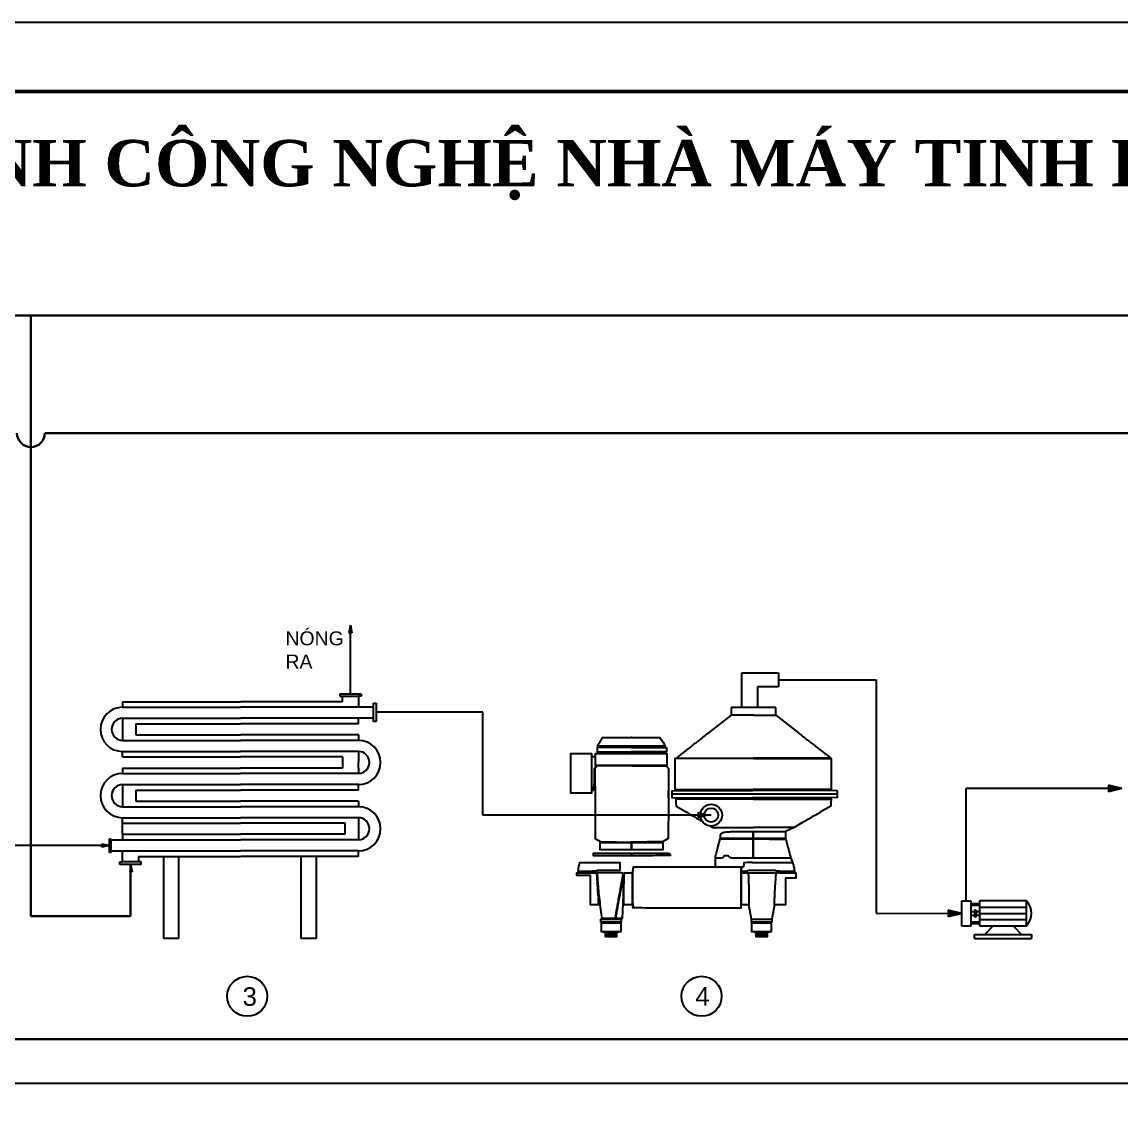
# Model space of a CAD drawing. Header units: inches. Extents: x 102447 to 288095, y 37526 to 105682.
# Drawn here: x 109581 to 111951, y 94553 to 96887 of the extents above; entities that cross this region are included whole.
import ezdxf

# ---------------------------------------------------------------- set-up
doc = ezdxf.new("R2010")
doc.units = ezdxf.units.IN
doc.header["$LTSCALE"] = 200
doc.header["$MEASUREMENT"] = 0
doc.linetypes.add('CENTER', pattern=[17.5, 13, -1.5, 1.5, -1.5])
for name, color, linetype, lineweight in [('chinh', 7, 'Continuous', 50), ('DAMPER', 211, 'CENTER', 35), ('HOI DOT', 1, 'Continuous', 30), ('NUOC CAP', 4, 'Continuous', 30), ('NUOC NGUNG', 3, 'Continuous', 30)]:
    doc.layers.add(name, color=color, linetype=linetype, lineweight=lineweight)
doc.styles.add('HY', font='VHAVAN.TTF')
doc.styles.get("Standard").update_dxf_attribs({"font": 'Font - TrueType - Arial.ttf'})

msp = doc.modelspace()

# ---------------------------------------------------------------- hatches: boundary and pattern name
h = msp.add_hatch(color=256)
h.dxf.hatch_style = 1
h.paths.add_polyline_path([(110288.7, 95586.7), (110288.7, 95570.4), (110285.4, 95570.4)])
h.paths.add_polyline_path([(110292.1, 95570.4), (110288.7, 95570.4), (110288.7, 95586.7)])
h = msp.add_hatch(color=256)
h.dxf.hatch_style = 1
h.paths.add_polyline_path([(111950.9, 95234.8), (111921.6, 95234.8), (111921.6, 95227.6)])
h.paths.add_polyline_path([(111921.6, 95242.1), (111921.6, 95234.8), (111950.9, 95234.8)])
h = msp.add_hatch(color=256)
h.dxf.hatch_style = 1
h.paths.add_polyline_path([(111065.7, 95177.6), (111036.3, 95177.6), (111036.3, 95170.4)])
h.paths.add_polyline_path([(111036.3, 95184.9), (111036.3, 95177.6), (111065.7, 95177.6)])
h = msp.add_hatch(color=256)
h.dxf.hatch_style = 1
h.paths.add_polyline_path([(109769.4, 95111.8), (109753.1, 95111.8), (109753.1, 95108.5)])
h.paths.add_polyline_path([(109753.1, 95115.2), (109753.1, 95111.8), (109769.4, 95111.8)])
h = msp.add_hatch(color=256)
h.dxf.hatch_style = 1
h.paths.add_polyline_path([(109815.2, 95071.4), (109815.2, 95055.2), (109811.8, 95055.2)])
h.paths.add_polyline_path([(109818.5, 95055.2), (109815.2, 95055.2), (109815.2, 95071.4)])
h = msp.add_hatch(color=256)
h.dxf.hatch_style = 1
h.paths.add_polyline_path([(111605.7, 94965.6), (111576.4, 94965.6), (111576.4, 94958.4)])
h.paths.add_polyline_path([(111576.4, 94972.9), (111576.4, 94965.6), (111605.7, 94965.6)])

# ---------------------------------------------------------------- linework, layer by layer
for p, q in [((106179.9, 96886.5), (114989.9, 96886.5)), ((110288.7, 95586.7), (110285.4, 95570.4)), ((110288.7, 95439), (110288.7, 95586.7)), ((110288.7, 95586.7), (110292.1, 95570.4)), ((110285.4, 95570.4), (110288.7, 95570.4)), ((110292.1, 95570.4), (110288.7, 95570.4)), ((111132.1, 95409.2), (111132.1, 95484.3)), ((111132.1, 95484.3), (111211, 95484.3)), ((111211, 95484.3), (111211, 95453.7)), ((111211, 95453.7), (111165.7, 95453.7)), ((111165.7, 95453.7), (111165.7, 95409.2)), ((111211, 95469), (111421.4, 95469)), ((111421.4, 95469), (111421.4, 94966.3)), ((110265.8, 95439), (110311.7, 95439)), ((110265.8, 95439), (110265.8, 95433.6)), ((110265.8, 95433.6), (110306, 95433.6)), ((110271.5, 95421.7), (110271.5, 95433.6)), ((110306, 95433.6), (110306, 95409.8)), ((110311.7, 95433.6), (110306, 95433.6)), ((110311.7, 95439), (110311.7, 95433.6)), ((109797.9, 95421.7), (110052, 95421.7)), ((109797.9, 95421.7), (109797.9, 95409.8)), ((109797.9, 95409.8), (110052, 95409.8)), ((110271.5, 95421.7), (110052, 95421.7)), ((110338.5, 95409.8), (110052, 95409.8)), ((110338.5, 95409.8), (110338.5, 95418.8)), ((110338.5, 95418.8), (110344.3, 95418.8)), ((110338.5, 95379.4), (110338.5, 95409.8)), ((110344.3, 95418.8), (110344.3, 95379.4)), ((111205, 95409.2), (111109, 95409.2)), ((111109, 95409.2), (111109, 95392.9)), ((111205, 95392.9), (111205, 95409.2)), ((109797.9, 95386.1), (110052, 95386.1)), ((109797.9, 95386.1), (109797.9, 95338.5)), ((110338.5, 95386.1), (110052, 95386.1)), ((110306, 95374.2), (110306, 95386.1)), ((110573.9, 95399.1), (110344.3, 95399.1)), ((110573.9, 95177.5), (110573.9, 95399.1)), ((109826.5, 95374.2), (110052, 95374.2)), ((109826.5, 95374.2), (109826.5, 95350.3)), ((110306, 95374.2), (110052.3, 95374.2)), ((110344.3, 95379.4), (110338.5, 95379.4)), ((109797.9, 95338.5), (110052, 95338.5)), ((109826.5, 95350.4), (110052, 95350.4)), ((110306, 95350.4), (110052, 95350.4)), ((110306, 95338.5), (110052, 95338.5)), ((110306, 95350.4), (110306, 95338.5)), ((109797.9, 95314.7), (110052, 95314.7)), ((109797.9, 95302.8), (109797.9, 95314.7)), ((110306, 95314.7), (110052, 95314.7)), ((110306, 95314.7), (110306, 95290.9)), ((109797.9, 95302.8), (110051.6, 95302.8)), ((110271.5, 95302.8), (110052, 95302.8)), ((110271.5, 95302.8), (110271.5, 95279)), ((110306, 95279), (110306, 95290.9)), ((111157, 95299.2), (111155.9, 95299.2)), ((109797.9, 95279), (110052, 95279)), ((109797.9, 95279), (109797.9, 95267.1)), ((109797.9, 95267.1), (110052, 95267.1)), ((110271.5, 95279), (110052, 95279)), ((110306, 95267.1), (110052, 95267.1)), ((110306, 95279), (110306, 95267.1)), ((109797.9, 95243.3), (110052, 95243.3)), ((109797.9, 95243.3), (109797.9, 95195.7)), ((110306, 95243.3), (110052, 95243.3)), ((110306, 95231.4), (110306, 95243.3)), ((111950.9, 95234.8), (111921.6, 95242.1)), ((111921.6, 95242.1), (111921.6, 95227.6)), ((109826.5, 95231.5), (110052, 95231.4)), ((109826.5, 95231.4), (109826.5, 95207.6)), ((110306, 95231.4), (110052.3, 95231.4)), ((110973.8, 95214.8), (110973.8, 95229.7)), ((110973.8, 95229.7), (110973.8, 95229.7)), ((110981.2, 95229.7), (111155.9, 95230.2)), ((110981.2, 95229.7), (110981.2, 95214.8)), ((111338, 95222.3), (110981.2, 95222.3)), ((110981.2, 95214.8), (111155.9, 95215.6)), ((111338, 95229.7), (111155.9, 95230.2)), ((111338, 95214.8), (111155.9, 95215.6)), ((111338, 95214.8), (111338, 95229.7)), ((111615.5, 94993), (111615.5, 95234.8)), ((111950.9, 95234.8), (111615.5, 95234.8)), ((111950.9, 95234.8), (111921.6, 95227.6)), ((109797.9, 95195.7), (110052, 95195.7)), ((109826.5, 95207.6), (110052, 95207.6)), ((110306, 95207.6), (110052, 95207.6)), ((110306, 95195.7), (110052, 95195.7)), ((110306, 95207.6), (110306, 95195.7)), ((111039.5, 95212.2), (111022.4, 95212.2)), ((109797.9, 95171.9), (110052, 95171.9)), ((109797.9, 95160), (109797.9, 95171.9)), ((110306, 95171.9), (110052, 95171.9)), ((110306, 95171.9), (110306, 95124.3)), ((111065.8, 95177.5), (110573.9, 95177.5)), ((109797.9, 95160), (110051.6, 95160)), ((109797.9, 95136.2), (109797.9, 95160)), ((110277.4, 95160), (110052, 95160)), ((110277.4, 95136.2), (110277.4, 95160)), ((111244.8, 95151.1), (111225.9, 95142.1)), ((109769.4, 95097.3), (109769.4, 95126.4)), ((109769.4, 95126.4), (109772.3, 95126.4)), ((109772.3, 95126.4), (109772.3, 95100.5)), ((109772.3, 95124.3), (110052, 95124.3)), ((109797.9, 95136.2), (110052, 95136.2)), ((109797.9, 95136.2), (109797.9, 95124.3)), ((110277.4, 95136.2), (110052, 95136.2)), ((110306, 95124.3), (110052, 95124.3)), ((109753.1, 95111.8), (109172.4, 95111.8)), ((109769.4, 95111.8), (109753.1, 95115.2)), ((109753.1, 95115.2), (109753.1, 95111.8)), ((109769.4, 95111.8), (109753.1, 95108.5)), ((109753.1, 95108.5), (109753.1, 95111.8)), ((109772.3, 95097.3), (109769.4, 95097.3)), ((109772.3, 95100.5), (110052, 95100.5)), ((109772.3, 95100.5), (109772.3, 95097.3)), ((109797.9, 95088.6), (109797.9, 95100.5)), ((110306, 95100.5), (110052, 95100.5)), ((110306, 95088.6), (110306, 95100.5)), ((109792.2, 95071.4), (109792.2, 95076.7)), ((109792.2, 95076.7), (109797.9, 95076.7)), ((109797.9, 95076.7), (109797.9, 95088.6)), ((109838.1, 95076.7), (109797.9, 95076.7)), ((109832.4, 95088.6), (110051.6, 95088.6)), ((109832.4, 95088.6), (109832.4, 95076.7)), ((109838.1, 95071.4), (109838.1, 95076.7)), ((109887, 94911.4), (109887, 95088.6)), ((109918.7, 95088.6), (109918.7, 94911.4)), ((110306, 95088.6), (110052.3, 95088.6)), ((110182.9, 94911.4), (110182.9, 95088.6)), ((110214.6, 95088.6), (110214.6, 94911.4)), ((111074.8, 95086.1), (111074.8, 95066.4)), ((111237.4, 95084.5), (111241.4, 95075.4)), ((109838.1, 95071.4), (109792.2, 95071.4)), ((109815.2, 95071.4), (109818.5, 95055.2)), ((109818.5, 95055.2), (109815.2, 95055.2)), ((111145.4, 95052.8), (111205.9, 95052.8)), ((111152.5, 94953.4), (111146.8, 94983.9)), ((111202.2, 94983.9), (111196.6, 94953.4)), ((111605.7, 94938.2), (111605.7, 94993)), ((111605.7, 94993), (111625.3, 94993)), ((111625.3, 94993), (111625.3, 94938.2)), ((111625.3, 94987.4), (111645, 94987.4)), ((111625.3, 94983.8), (111645, 94983.8)), ((111645, 94938.4), (111645, 94993.2)), ((111645, 94993.2), (111744.6, 94993.2)), ((111645, 94945.7), (111645, 94985.8)), ((111645, 94952.1), (111645, 94979.4)), ((111645, 94979.4), (111744.6, 94979.4)), ((111744.6, 94993.2), (111744.6, 94938.4)), ((111744.6, 94979.4), (111744.6, 94952.1)), ((111421.4, 94966.3), (111605.7, 94965.6)), ((111605.7, 94965.6), (111576.4, 94972.9)), ((111576.4, 94972.9), (111576.4, 94958.4)), ((111605.7, 94965.6), (111576.4, 94958.4)), ((111625.3, 94970.1), (111633.3, 94970.1)), ((111633.3, 94961.3), (111625.3, 94961.3)), ((111635.1, 94973), (111633.3, 94973)), ((111633.3, 94973), (111633.3, 94961.3)), ((111633.3, 94958.4), (111633.3, 94961.3)), ((111635.1, 94958.4), (111633.3, 94958.4)), ((111635.1, 94973), (111635.1, 94961.3)), ((111635.1, 94973), (111637, 94973)), ((111635.1, 94961.3), (111635.1, 94958.4)), ((111635.1, 94958.4), (111637, 94958.4)), ((111637, 94973), (111637, 94961.3)), ((111637, 94970.1), (111645, 94970.1)), ((111645, 94961.3), (111637, 94961.3)), ((111637, 94958.4), (111637, 94961.3)), ((111645, 94955.3), (111645, 94976.2)), ((111645, 94965.8), (111744.6, 94965.8)), ((111744.6, 94976.2), (111744.6, 94955.3)), ((111625.3, 94938.2), (111605.7, 94938.2)), ((111625.3, 94947.7), (111645, 94947.7)), ((111625.3, 94944.1), (111645, 94944.1)), ((111744.6, 94952.1), (111645, 94952.1)), ((111744.6, 94938.4), (111645, 94938.4)), ((111672.4, 94938.4), (111655.5, 94920.4)), ((111717.2, 94938.4), (111734.1, 94920.4)), ((109918.7, 94911.4), (109887, 94911.4)), ((110214.6, 94911.4), (110182.9, 94911.4)), ((111633.5, 94911.4), (111633.5, 94920.4)), ((111633.5, 94920.4), (111756.1, 94920.4)), ((111633.5, 94911.4), (111756.1, 94911.4)), ((111756.1, 94920.4), (111756.1, 94911.4)), ((114441.7, 94598.9), (106746.6, 94598.9))]:
    msp.add_line(p, q)
at = {"linetype": 'ByBlock'}
for p, q in [((111157, 95393), (111155.9, 95393)), ((110895, 95344.4), (110893.7, 95344.4)), ((110894.8, 95326.3), (110893.6, 95326.3)), ((110894.8, 95322.9), (110893.7, 95322.9)), ((110894.8, 95313.9), (110893.7, 95313.9)), ((110894.9, 95310.5), (110893.7, 95310.5)), ((110894.8, 95284.5), (110893.6, 95284.5)), ((110894.9, 95283.4), (110893.7, 95283.4)), ((110894.8, 95119.5), (110893.5, 95119.5)), ((110894.8, 95102.6), (110893.7, 95102.6))]:
    msp.add_line(p, q, dxfattribs=at)
for points in [[(111157, 95393), (111133, 95392.9), (111109, 95392.9), (111060.3, 95354.8, -0.000055), (111040.8, 95339.6, -0.000068), (111022.8, 95325.5, -0.000055), (111007.6, 95313.6, -0.000515), (111001, 95308.5), (110990.5, 95300.3), (111073.8, 95300.3), (111157, 95300.3)], [(111157, 95393), (111181, 95392.9), (111205, 95392.9), (111253.7, 95354.8, 0.000055), (111273.2, 95339.6, 0.000068), (111291.2, 95325.5, 0.000055), (111306.4, 95313.6, 0.000515), (111313, 95308.5), (111323.5, 95300.3), (111240.2, 95300.3), (111157, 95300.3)], [(110893.6, 95326.3), (110857.4, 95326.3), (110821.2, 95326.3), (110823.4, 95330, -0.000875), (110824.4, 95331.8, -0.000371), (110825.9, 95334.1, -0.000367), (110827.4, 95336.7, -0.000481), (110828.8, 95339), (110832.1, 95344.4), (110862.9, 95344.4), (110893.7, 95344.4)], [(111157, 95212.2), (111073.3, 95212.2), (110989.7, 95212.2), (110990, 95204.6), (110990.3, 95197), (111013.5, 95183.5, -0.000072), (111023.5, 95177.7, -0.000054), (111034.6, 95171.2, -0.000054), (111045.1, 95165.2, -0.000015), (111046, 95164.6, -0.000015)], [(111157, 95212.2), (111240.7, 95212.2), (111324.3, 95212.2), (111324, 95204.6), (111323.7, 95197), (111300.5, 95183.5, 0.000072), (111290.5, 95177.7, 0.000054), (111279.4, 95171.2, 0.000054), (111268.9, 95165.2, 0.000124), (111261.1, 95160.6), (111244.8, 95151.1), (111200.9, 95151.1), (111157, 95151.1)]]:
    msp.add_lwpolyline(points, format="xyb")
for points in [[(110895, 95344.4), (110925.3, 95344.4), (110955.6, 95344.4), (110961.4, 95335.3), (110967.1, 95326.3), (110931, 95326.3), (110894.8, 95326.3)], [(110893.6, 95284.5), (110855.2, 95284.5), (110816.9, 95284.5), (110816.9, 95297.5), (110816.9, 95310.5), (110855.3, 95310.5), (110893.7, 95310.5)], [(110894.8, 95322.9), (110857.5, 95322.9), (110820.3, 95322.9), (110820.3, 95318.4), (110820.3, 95313.9), (110857.5, 95313.9), (110894.8, 95313.9)], [(110894.8, 95322.9), (110932.1, 95322.9), (110969.4, 95322.9), (110969.4, 95318.4), (110969.4, 95313.9), (110932.1, 95313.9), (110894.8, 95313.9)], [(110894.9, 95310.5), (110932.7, 95310.5), (110970.5, 95310.5), (110970.5, 95297.5), (110970.5, 95284.5), (110932.7, 95284.5), (110894.8, 95284.5)], [(111154.8, 95299.2), (111071.1, 95299.2), (110987.5, 95299.2), (110987.5, 95265.8), (110987.5, 95232.5), (111071.1, 95232.5), (111155.9, 95232.5)], [(111157, 95299.2), (111240.6, 95299.2), (111324.2, 95299.2), (111324.2, 95265.8), (111324.2, 95232.5), (111240.6, 95232.5), (111155.9, 95232.5)], [(110894.7, 95283.4), (110857.6, 95283.4), (110820.6, 95283.4), (110818.1, 95280.7), (110815.6, 95278.1), (110815.9, 95202.6), (110816.2, 95127), (110822.4, 95123.3), (110828.6, 95119.6), (110861.7, 95119.6), (110894.7, 95119.5)], [(110894.9, 95283.4), (110932, 95283.4), (110969, 95283.4), (110971.5, 95280.7), (110974, 95278.1), (110973.7, 95202.6), (110973.4, 95127), (110967.2, 95123.3), (110960.9, 95119.6), (110927.9, 95119.6), (110894.8, 95119.5)], [(111064.3, 95154), (111069.2, 95151.1), (111113.1, 95151.1), (111157, 95151.1)]]:
    msp.add_lwpolyline(points)
for points in [[(110807.8, 95267.5), (110807.8, 95224.6), (110785.8, 95224.6), (110763.8, 95224.6), (110763.8, 95267.5), (110763.8, 95310.5), (110785.8, 95310.5), (110807.8, 95310.5)], [(111225.9, 95134.8), (111225.9, 95127.4), (111191.5, 95127.4), (111157, 95127.4), (111157, 95134.8), (111157, 95142.1), (111191.5, 95142.1), (111225.9, 95142.1)], [(110893.7, 95110.5), (110893.7, 95102.6), (110860.4, 95102.6), (110827, 95102.6), (110827, 95110.5), (110827, 95118.4), (110860.4, 95118.4), (110893.7, 95118.4)], [(110961.5, 95110.5), (110961.5, 95102.6), (110928.2, 95102.6), (110894.8, 95102.6), (110894.8, 95110.5), (110894.8, 95118.4), (110928.2, 95118.4), (110961.5, 95118.4)], [(110893.7, 95093), (110893.7, 95090.1), (110853, 95090.1), (110812.3, 95090.1), (110812.3, 95093), (110812.3, 95095.8), (110853, 95095.8), (110893.7, 95095.8)], [(110872.2, 94950), (110872.2, 94946.6), (110850.2, 94946.6), (110828.2, 94946.6), (110828.2, 94950), (110828.2, 94953.4), (110850.2, 94953.4), (110872.2, 94953.4)], [(110871.1, 94935.9), (110871.1, 94926.3), (110850.2, 94926.3), (110829.3, 94926.3), (110829.3, 94935.9), (110829.3, 94945.5), (110850.2, 94945.5), (110871.1, 94945.5)], [(111196.6, 94950), (111196.6, 94946.6), (111174.5, 94946.6), (111152.5, 94946.6), (111152.5, 94950), (111152.5, 94953.4), (111174.5, 94953.4), (111196.6, 94953.4)], [(111195.4, 94935.9), (111195.4, 94926.3), (111174.5, 94926.3), (111153.6, 94926.3), (111153.6, 94935.9), (111153.6, 94945.5), (111174.5, 94945.5), (111195.4, 94945.5)], [(110862.1, 94917.8), (110862.1, 94915), (110850.2, 94915), (110838.3, 94915), (110838.3, 94917.8), (110838.3, 94920.6), (110850.2, 94920.6), (110862.1, 94920.6)], [(111186.4, 94917.8), (111186.4, 94915), (111174.5, 94915), (111162.7, 94915), (111162.7, 94917.8), (111162.7, 94920.6), (111174.5, 94920.6), (111186.4, 94920.6)]]:
    msp.add_lwpolyline(points, close=True)
for points in [[(110815.7, 95293.5, 0.007703), (110815.8, 95288.9, 0.024739), (110816.1, 95285.8, 0.032854), (110816.4, 95283.8, 0.339645), (110817.1, 95283.4, -0.364833), (110817.3, 95283.1, -0.145853), (110817.3, 95282.6, -0.061154), (110816.8, 95281.8, -0.025514), (110815.9, 95280.7, 0.105742), (110814.5, 95278.4, 0.060204), (110813.8, 95275.2, 0.021307), (110813.5, 95269.3, 0.001761), (110813.5, 95254.2, -0.001442), (110813.4, 95238.8, -0.022093), (110813.2, 95233.5, -0.083404), (110812.5, 95231.1, -0.294014), (110811.2, 95230.2, -0.343102), (110809.9, 95231.3, -0.046852), (110809.3, 95235.1, -0.014494), (110809, 95243.1, -0.000872), (110809, 95267), (110809, 95303.7), (110812.3, 95303.7), (110815.7, 95303.7)], [(111155.9, 95105.4), (111155.9, 95084.4), (111130.7, 95084.7, -0.00139), (111114.2, 95085, -0.022588), (111108.7, 95085.3, -0.080111), (111105.9, 95086.1, -0.184453), (111104.5, 95087.6, 0.07584), (111103.6, 95088.9, 0.11993), (111102.6, 95089.7, 0.076779), (111100.9, 95090, 0.017658), (111098.1, 95090.1, 0.013916), (111095, 95090, 0.091815), (111093.6, 95089.7, 0.172124), (111092.8, 95088.9, 0.081684), (111092.4, 95087.6, -0.119939), (111091.8, 95086.2, -0.164278), (111090.7, 95085.4, -0.06005), (111088.5, 95085, -0.005922), (111083.1, 95084.7, -0.003757), (111077.3, 95084.5, -0.072608), (111075.5, 95084.8, -0.295347), (111074.8, 95085.5, -0.101253), (111074.9, 95087, -0.001875), (111075.3, 95088.7, -0.000104), (111076.8, 95094.2, -0.000161), (111078.5, 95100.7, -0.000118), (111080.4, 95107.9), (111085.2, 95126.3), (111120.6, 95126.3), (111155.9, 95126.3)], [(111155.9, 95134.8), (111155.9, 95127.4), (111120.8, 95127.4), (111085.7, 95127.4), (111086, 95132.6, -0.021135), (111086.4, 95135.9, -0.123208), (111087, 95137.4, -0.118258), (111088.4, 95138.5, -0.018813), (111091.5, 95139.9, -0.055347), (111095.4, 95141, -0.025502), (111100.8, 95141.6, -0.012716), (111109.3, 95141.9, -0.001972), (111126.2, 95142), (111155.9, 95142.1)], [(111231.2, 95108.2, -0.000641), (111233.1, 95101.3, -0.000837), (111234.8, 95094.9, -0.000616), (111236.2, 95089.6, -0.007795), (111236.7, 95087.6), (111237.4, 95084.5), (111197.2, 95084.5), (111157, 95084.5), (111157, 95105.4), (111157, 95126.3), (111191.7, 95126), (111226.5, 95125.7)], [(110868.8, 95067), (110868.8, 95058.5), (110844.6, 95058.5, 0.003567), (110834.5, 95058.4, 0.007759), (110826.7, 95058.2, 0.003358), (110820.5, 95057.9, 0.244316), (110819.7, 95057.4, -0.240532), (110818.9, 95056.9, -0.004531), (110813.8, 95056.5, -0.009218), (110807.3, 95056.3, -0.004508), (110799.1, 95056.2), (110779.3, 95056.2), (110780, 95061.5, -0.008768), (110780.3, 95063.8, -0.005804), (110780.8, 95066.5, -0.005842), (110781.4, 95069, -0.01129), (110781.9, 95071.1), (110783.1, 95075.4), (110825.9, 95075.4), (110868.8, 95075.4)], [(110976.2, 95094.1, 0.064853), (110976.3, 95093.4, 0.082425), (110976.5, 95092.9, 0.098894), (110976.9, 95092.5, 0.148195), (110977.3, 95092.4, -0.099038), (110977.8, 95092.3, -0.097945), (110978.1, 95092.1, -0.097945), (110978.4, 95091.7, -0.099038), (110978.5, 95091.3, -0.404804), (110977.9, 95090.7, -0.001303), (110967.7, 95090.4, -0.004904), (110954.8, 95090.2, -0.001852), (110936.6, 95090.1), (110894.8, 95090.1), (110894.8, 95093), (110894.8, 95095.8), (110935.5, 95095.8, -0.001124), (110958.6, 95095.7, -0.009287), (110969.1, 95095.5, -0.011647), (110975.3, 95095.1, -0.388602)], [(111199.5, 95075.4), (111241.4, 95075.4), (111242.7, 95071.1, -0.013616), (111243.3, 95069, -0.007151), (111243.8, 95066.4, -0.007108), (111244.4, 95063.8, -0.010846), (111244.7, 95061.5), (111245.4, 95056.2), (111225.5, 95056.2, -0.004154), (111217.1, 95056.3, -0.010006), (111210.9, 95056.5, -0.00499), (111206.1, 95056.8, -0.391951), (111205.6, 95057.4, 0.400364), (111205.1, 95057.9, 0.002429), (111197.8, 95058.2, 0.006795), (111188.5, 95058.4, 0.002656), (111175.7, 95058.5, 0.002804), (111163.1, 95058.4, 0.006431), (111153.6, 95058.2, 0.002399), (111146, 95057.9, 0.24755), (111145.1, 95057.4, -0.199798), (111144.5, 95056.9, -0.019282), (111142.7, 95056.6, -0.022144), (111140.3, 95056.3, -0.015685), (111137.7, 95056.2, -0.006923), (111133.3, 95056.3, -0.108415), (111131.9, 95056.6, -0.235539), (111131.2, 95057.5, -0.046493), (111131, 95059.6, -0.031897), (111131.1, 95060.9, -0.037484), (111131.3, 95062.1, -0.040811), (111131.7, 95063.1, -0.145171), (111132.2, 95063.6, 0.090427), (111132.5, 95063.9, 0.095498), (111132.8, 95064.4, 0.099685), (111132.8, 95064.9, 0.108373), (111132.7, 95065.3, -0.221933), (111132.6, 95065.7, -0.17435), (111132.9, 95066.1, -0.096188), (111133.5, 95066.3, -0.044221), (111134.3, 95066.4, 0.087869), (111135.5, 95066.6, 0.187065), (111136.2, 95067.2, 0.102891), (111136.6, 95068.4, 0.017599), (111136.7, 95070.9), (111136.7, 95075.3), (111143.2, 95075.8, -0.008713), (111145.9, 95075.9, -0.007131), (111148.9, 95076, -0.007214), (111151.6, 95076, -0.018788), (111153.6, 95075.8, 0.02157), (111156.5, 95075.7, 0.000612), (111168.7, 95075.6, 0.001245), (111183.1, 95075.5, 0.000855)], [(110819.5, 95043.5, -0.003598), (110819.8, 95038.8, -0.001242), (110820.2, 95032, -0.001234), (110820.7, 95024.4, -0.001433), (110821, 95017.2, 0.003939), (110821.4, 95009.9, 0.014283), (110821.8, 95005.3, 0.038127), (110822.3, 95003.1, 0.74437), (110822.7, 95003.1, -0.004264), (110823.2, 95004.6, -0.709821), (110823.3, 95004.6, -0.120821), (110823.4, 95004.2, -0.001865), (110823.1, 95002.1, 0.017462), (110822.9, 95000.2, 0.005865), (110822.7, 94997.3, 0.005827), (110822.6, 94994.1, 0.006636), (110822.5, 94991.1), (110822.5, 94983.9), (110814, 94983.9), (110805.6, 94983.9), (110805.6, 95015.5), (110805.6, 95047.2), (110790.9, 95047.2), (110776.2, 95047.2), (110776.2, 95050), (110776.2, 95052.8), (110797.5, 95052.8), (110818.8, 95052.8)], [(110875.6, 95051.7, -0.041828), (110875.5, 95050, -0.000618), (110873.8, 95040.2, -0.00168), (110871.8, 95028.9, -0.001108), (110869.5, 95015.8, 0.000445), (110867, 95002.2, 0.000489), (110864.6, 94988.9, 0.000455), (110862.6, 94977.6, 0.002479), (110861.5, 94971.5, -0.000885), (110860.8, 94967.1, -0.001004), (110860.1, 94963, -0.000912), (110859.5, 94959.5, -0.005576), (110859.1, 94957.6), (110858.5, 94954.5), (110844.6, 94954.5), (110830.7, 94954.5), (110829.5, 94964.4, -0.00296), (110827, 94984.4, -0.002516), (110824.7, 95005.5, -0.002355), (110822.8, 95024.4, -0.010528), (110821.9, 95035.5, 0.00235), (110821.7, 95040.4, 0.002782), (110821.3, 95045.1, 0.002424), (110821, 95049, 0.017653), (110820.8, 95050.9), (110820.3, 95054), (110848, 95054, -0.001215), (110865.8, 95053.9, -0.019149), (110871.9, 95053.7, -0.06943), (110874.7, 95053, -0.312648)], [(110896, 95018.4), (110896, 94983.9), (110886.9, 94983.9), (110877.9, 94983.9), (110877.9, 95009.7, -0.00255), (110877.9, 95020.2, -0.00275), (110878.1, 95030.5, -0.002595), (110878.3, 95039.3, -0.013188), (110878.6, 95044.2), (110879.3, 95052.8), (110887.7, 95052.8), (110896, 95052.8)], [(111129.9, 95021.8), (111129.9, 94977.1), (111013.5, 94977.1, -0.000368), (110946.4, 94977.2, -0.003271), (110916.8, 94977.4, -0.001613), (110898.2, 94977.7, -0.408073), (110897.1, 94978.8, -0.080979), (110897.2, 94979.5, -0.086824), (110897.5, 94980, -0.093931), (110898, 94980.4, -0.116386), (110898.5, 94980.6, 0.011437), (110899.2, 94980.7, 0.382689), (110899.4, 94980.8, 0.295955), (110899.3, 94980.9, 0.009076), (110898.5, 94981.3, -0.291709), (110897.7, 94982.3, -0.004523), (110897.4, 94990.3, -0.006999), (110897.2, 95002.2, -0.001462), (110897.1, 95023, -0.00141), (110897.2, 95043.9, -0.007164), (110897.4, 95055.6, -0.004619), (110897.7, 95063.4, -0.395295), (110898.5, 95064.2, 0.066727), (110899, 95064.2, 0.405416), (110899.1, 95064.4, 0.167501), (110898.9, 95064.8, 0.021149), (110898.2, 95065.3, -0.74336), (110898.4, 95065.8, -0.000306), (110926.9, 95066.1, -0.001742), (110962.7, 95066.3, -0.000641), (111013.2, 95066.4), (111129.8, 95066.4)], [(111146.1, 95043.5, -0.011538), (111146.4, 95038.4, -0.002573), (111146.6, 95029.5, -0.00267), (111146.8, 95019.4, -0.002576), (111146.8, 95009), (111146.8, 94983.9), (111138.9, 94983.9), (111131, 94983.9), (111131, 95018.4), (111131, 95052.8), (111138.2, 95052.8), (111145.4, 95052.8)], [(111248.5, 95047.2), (111248.5, 95041.5), (111237.2, 95041.5), (111225.9, 95041.5), (111225.9, 95012.7), (111225.9, 94983.9), (111214.1, 94983.9), (111202.2, 94983.9), (111202.2, 94988.7, -0.012275), (111202.4, 94994.3, -0.000988), (111203.1, 95009.1, -0.001422), (111204.1, 95025.6, -0.001529), (111205.1, 95041.8), (111205.9, 95052.8), (111227.2, 95052.8), (111248.5, 95052.8)], [(110875.6, 94987.6), (110874.2, 94954.5), (110867.4, 94954.5), (110860.6, 94954.5), (110861.3, 94959.9, -0.012202), (110861.8, 94963.5, -0.000653), (110863.9, 94975, -0.001023), (110866.3, 94988.7, -0.000745), (110869.1, 95003.9), (110876.2, 95042.6), (110876.6, 95031.6, -0.012304), (110876.7, 95025.4, -0.002381), (110876.4, 95014.1, -0.002532), (110876.1, 95001, -0.002336)], [(110864.3, 94924, -0.380679), (110863.9, 94923.5, -0.008908), (110860.5, 94923.2, -0.013847), (110856.1, 94923, -0.006205), (110850.3, 94922.9, -0.006885), (110844.6, 94923, -0.012222), (110840, 94923.2, -0.007213), (110836.3, 94923.5, -0.23202), (110835.5, 94924, -0.542764), (110835.8, 94924.5, -0.013771), (110838.8, 94924.9, -0.014814), (110843.2, 94925.1, -0.005239), (110849.6, 94925.1, -0.005863), (110855.7, 94925.1, -0.013245), (110860.4, 94924.8, -0.008243), (110863.9, 94924.5, -0.382523)], [(111189.2, 94924, -0.23202), (111188.5, 94923.5, -0.007213), (111184.7, 94923.2, -0.012222), (111180.1, 94923, -0.006885), (111174.4, 94922.9, -0.006205), (111168.6, 94923, -0.013847), (111164.2, 94923.2, -0.008908), (111160.8, 94923.5, -0.380679), (111160.4, 94924, -0.382523), (111160.8, 94924.5, -0.008243), (111164.4, 94924.8, -0.013245), (111169, 94925.1, -0.005863), (111175.1, 94925.1, -0.005239), (111181.5, 94925.1, -0.014814), (111185.9, 94924.9, -0.013771), (111189, 94924.5, -0.542764)]]:
    msp.add_lwpolyline(points, format="xyb", close=True)
for centre, radius in [((111065.8, 95177.5), 23.5), ((111065.8, 95177.5), 15.3), ((110066.4, 94787.1), 43.1), ((111045.2, 94787.1), 43.1)]:
    msp.add_circle(centre, radius)
for centre, radius, start, end in [((109797.9, 95362.3), 47.6, 90, 270), ((109797.9, 95362.3), 23.8, 90, 270), ((110306, 95290.9), 47.6, 0, 90), ((110306, 95290.9), 23.8, 0, 90), ((110306, 95290.9), 23.8, 270, 0), ((110306, 95290.9), 47.6, 270, 0), ((109797.9, 95219.5), 47.6, 90, 270), ((109797.9, 95219.5), 23.8, 90, 270), ((110306, 95148.1), 47.6, 270, 90), ((110306, 95148.1), 23.8, 270, 90), ((111717.2, 94965.8), 38.7, 315, 45)]:
    msp.add_arc(centre, radius, start, end)
at = {"layer": 'chinh', "ltscale": 15}
msp.add_lwpolyline([(106429.9, 90796.5), (114839.9, 90796.5), (114839.9, 96736.5), (106429.9, 96736.5)], close=True, dxfattribs=at)
at = {"layer": 'HOI DOT'}
msp.add_line((109630.4, 96000.6), (112850.7, 96000.6), dxfattribs=at)
msp.add_arc((109600.4, 96000.6), 30, 180, 0, dxfattribs=at)
at = {"layer": 'NUOC CAP'}
for p, q in [((107444.3, 96254.3), (114682.7, 96254.3)), ((109600.4, 96254.3), (109600.4, 94959.6)), ((109815.2, 94959.6), (109815.2, 95071.4)), ((109600.4, 94959.6), (109815.2, 94959.6))]:
    msp.add_line(p, q, dxfattribs=at)
at = {"layer": 'NUOC NGUNG'}
msp.add_line((112918.1, 94694.9), (106646, 94694.9), dxfattribs=at)

# ---------------------------------------------------------------- texts
at = {"attachment_point": 1}
for s, width, gutter_width, insert, char_height in [('NÓNG RA', 27.482, 5.95, (110148.7, 95573.4), 30), ('3', 26.01, 1.3, (110056.3, 94806.6), 40), ('4', 26.01, 1.3, (111031.7, 94807), 40)]:
    msp.add_mtext_dynamic_manual_height_columns(s, width=width, gutter_width=gutter_width, heights=[0], dxfattribs=dict(at, insert=insert, char_height=char_height))
at = {"layer": 'DAMPER', "color": 0, "linetype": 'ByBlock', "insert": (113085.8, 96632.4), "char_height": 100, "attachment_point": 3, "style": 'HY'}
msp.add_mtext('{\\fTimes New Roman|b1|i0|c0|p18;SƠ ĐỒ QUY TRÌNH CÔNG NGHỆ NHÀ MÁY TINH LUYỆN DẦU CỌ}', dxfattribs=at)

doc.saveas('drawing.dxf')
